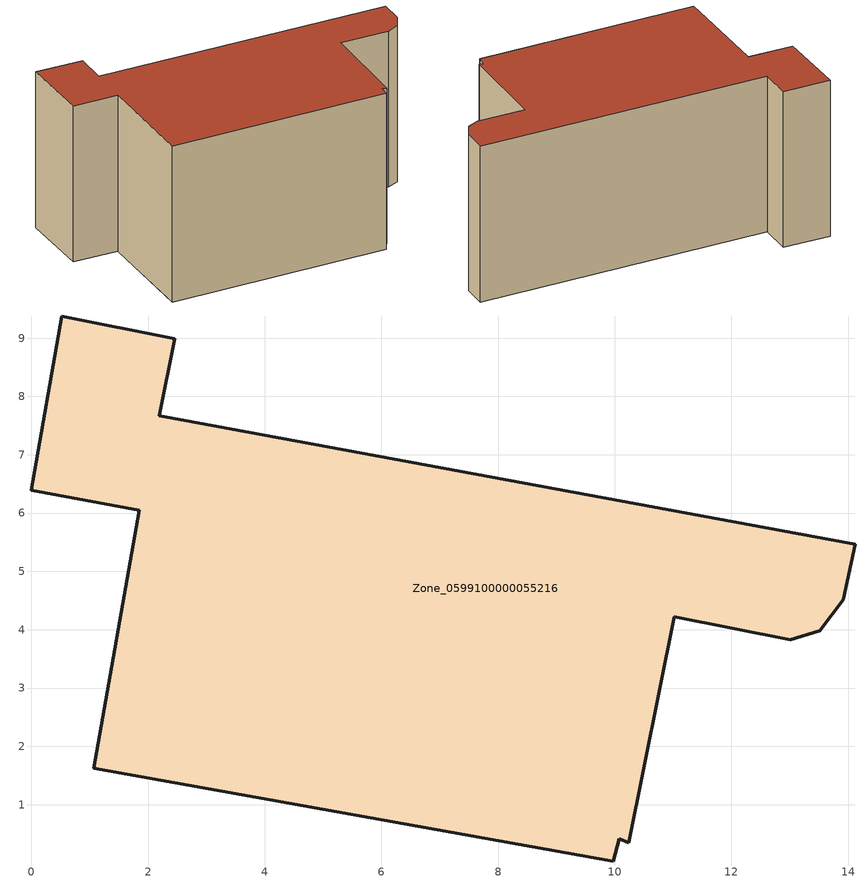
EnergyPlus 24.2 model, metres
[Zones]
Zone_0599100000055216
 floor ground (C_G): 13.92,4.51 13.52,3.98 13.01,3.83 11.02,4.22 10.24,0.35 10.07,0.41 9.97,0.04 1.07,1.63 1.85,6.05 0,6.39 0.52,9.38 2.46,8.99 2.19,7.67 14.12,5.47 z0
 wall outside (C_F): 2.46,8.99 0.52,9.38 0,6.39 1.85,6.05 1.07,1.63 9.97,0.04 10.07,0.41 10.24,0.35 11.02,4.22 13.01,3.83 13.52,3.98 13.92,4.51 14.12,5.47 2.19,7.67 2.46,8.99 z0:6.68
 roof outside (C_R): 14.12,5.47 2.19,7.67 2.46,8.99 0.52,9.38 0,6.39 1.85,6.05 1.07,1.63 9.97,0.04 10.07,0.41 10.24,0.35 11.02,4.22 13.01,3.83 13.52,3.98 13.92,4.51 z6.68
[BUILDING]
Pand.0599100000055216: North Axis=0; Terrain=City; Loads Convergence Tolerance Value=0.04; Temperature Convergence Tolerance Value=0.4; Solar Distribution=FullExterior; Maximum Number of Warmup Days=25; Minimum Number of Warmup Days=1
[Site:Location]
Rotterdam.The.Hague.AP_ZH_NLD Design_Conditions: Latitude=51.96; Longitude=4.45; Time Zone=1; Elevation=-4.5
[SITE:GROUNDTEMPERATURE:BUILDINGSURFACE]
18, 18, 18, 18, 18, 18, 18, 18, 18, 18, 18, 18
[MATERIAL] Thermal Absorptance=0.9; Solar Absorptance=0.7; Visible Absorptance=0.7
Name | Roughness | Thickness | Conductivity | Density | Specific Heat
G.TC.1975-1991 | MediumSmooth | 0.15 | 0.288461 | 540 | 1210
F.TC.1975-1991 | Rough | 0.3 | 0.230769 | 1920 | 840
R.TC.1975-1991 | MediumRough | 0.2 | 0.153846 | 1500 | 1000
[CONSTRUCTION]
C_G: G.TC.1975-1991
C_F: F.TC.1975-1991
C_R: R.TC.1975-1991
[ZONE]
Zone_0599100000055216: Type=1; Multiplier=1; Ceiling Height=Autocalculate; Volume=Autocalculate; Floor Area=autocalculate; Part of Total Floor Area=Yes
[ZONEINFILTRATION:DESIGNFLOWRATE]
Infil_Zone_0599100000055216: Zone or ZoneList or Space or SpaceList=Zone_0599100000055216; Schedule=AlwaysOn; Design Flow Rate Calculation Method=Flow/Area; Flow Rate per Floor Area=0.003; Constant Term Coefficient=1; Temperature Term Coefficient=0; Velocity Term Coefficient=0; Velocity Squared Term Coefficient=0
[HVACTEMPLATE:ZONE:IDEALLOADSAIRSYSTEM]
Zone_0599100000055216: Maximum Heating Supply Air Temperature=50; Minimum Cooling Supply Air Temperature=13; Maximum Heating Supply Air Humidity Ratio=0.0156; Minimum Cooling Supply Air Humidity Ratio=0.0077; Heating Limit=NoLimit; Cooling Limit=NoLimit; Dehumidification Control Type=ConstantSensibleHeatRatio; Cooling Sensible Heat Ratio=0.7; Dehumidification Setpoint=60; Humidification Control Type=None; Humidification Setpoint=30; Outdoor Air Method=None; Outdoor Air Flow Rate per Person=0.00944; Outdoor Air Flow Rate per Zone Floor Area=0; Outdoor Air Flow Rate per Zone=0; Demand Controlled Ventilation Type=None; Outdoor Air Economizer Type=NoEconomizer; Heat Recovery Type=None; Sensible Heat Recovery Effectiveness=0.7; Latent Heat Recovery Effectiveness=0.65
[ZONECONTROL:THERMOSTAT]
ThermostatControl_Zone_0599100000055216: Zone or ZoneList=Zone_0599100000055216; Control Type Schedule=DualSetpointControlType; Control 1=Thermostat_Zone_0599100000055216; Temperature Difference Between Cutout And Setpoint=0
[THERMOSTATSETPOINT:DUALSETPOINT]
Thermostat_Zone_0599100000055216: Heating Setpoint Temperature Schedule=HeatingSetpoint_Zone_0599100000055216; Cooling Setpoint Temperature Schedule=CoolingSetpoint_Zone_0599100000055216
[SCHEDULE:COMPACT]
HeatingSetpoint_Zone_0599100000055216: Through: 12/31, For: AllDays, Until: 24:00, 21
CoolingSetpoint_Zone_0599100000055216: Through: 12/31, For: AllDays, Until: 24:00, 24
DualSetpointControlType: Through: 12/31, For: AllDays, Until: 24:00, 4
AlwaysOn: Through: 12/31, For: AllDays, Until: 24:00, 1
